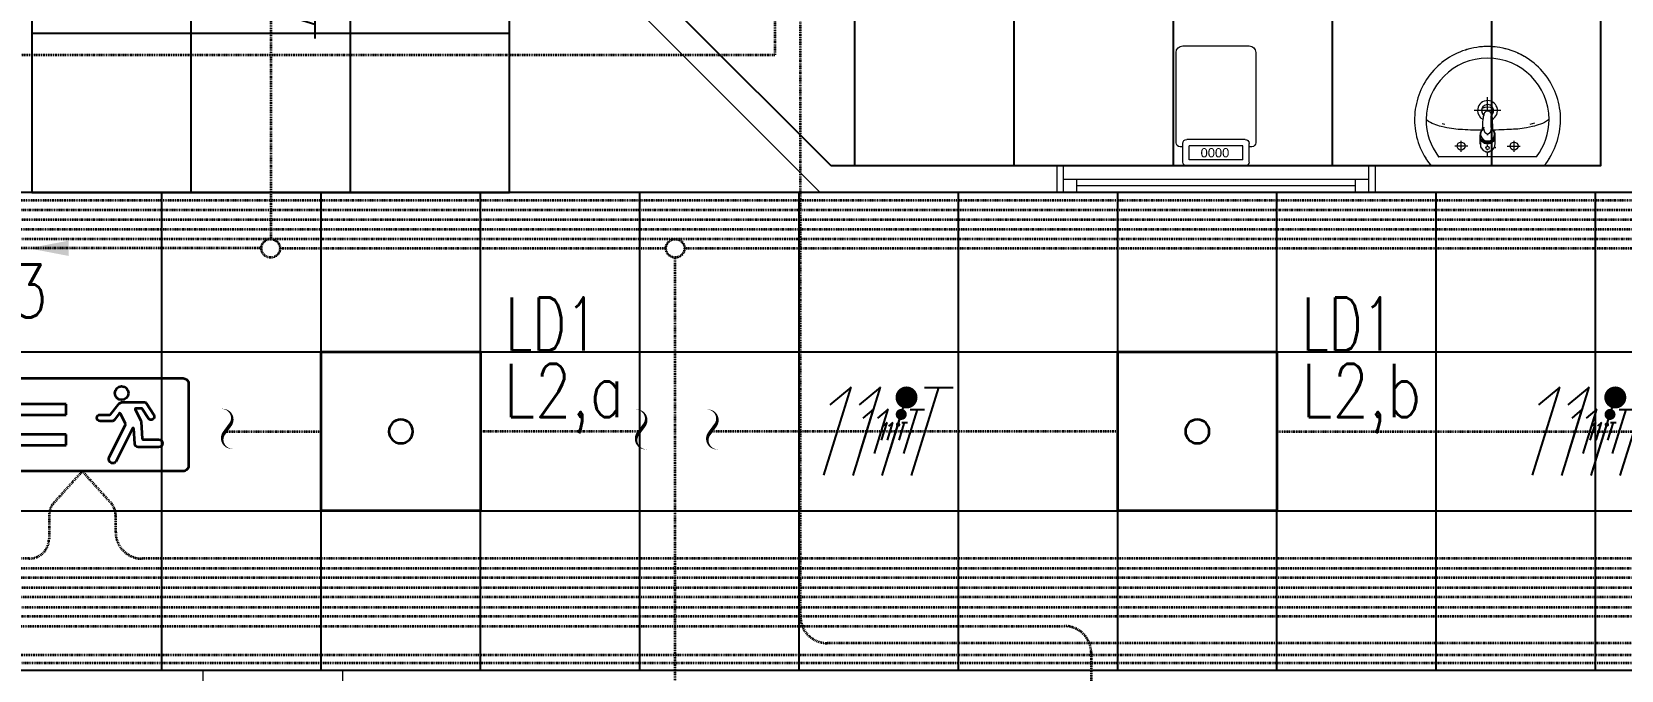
# Model space of a CAD drawing. Extents: x -12260 to 184725, y -29287 to 19916.
# Drawn here: x 13206 to 19193, y -2710 to -304 of the extents above; entities that cross this region are included whole.
import ezdxf
from ezdxf.enums import TextEntityAlignment as Align

# ---------------------------------------------------------------- set-up
doc = ezdxf.new("R2010")
doc.units = 0
doc.header["$LTSCALE"] = 0.25
doc.linetypes.add('DASHDOT', pattern=[25.4, 12.7, -6.35, 0, -6.35])
for name, color, linetype, lineweight in [('01-First Floor-FUR$0$Aluminum', 251, 'Continuous', 5), ('01-First Floor-FUR$0$LOADING', 253, 'Continuous', 5), ('01-First Floor-FUR$0$P-SANR-FIXT', 6, 'Continuous', 18), ('01-First Floor-FUR$0$P-SANR-FIXT-1', 6, 'Continuous', 13), ('01-First Floor-FUR$0$Walls', 251, 'Continuous', 5), ('E-LITE-CIRC', 6, 'Continuous', 25), ('E-LITE-CIRC-NUMB', 6, 'Continuous', 25), ('E-LITE-CLNG', 150, 'Continuous', 35), ('E-LITE-CLNG-CNDT', 6, 'DASHDOT', 35), ('E-LITE-CLNG-CNDT @ 100', 6, 'DASHDOT', 35), ('E-LITE-CTRL', 6, 'Continuous', 25), ('E-LITE-EXIT-CLNG @ 100', 3, 'Continuous', 35), ('E-LITE-EXIT-CTRL', 6, 'Continuous', 25), ('E-LITE-EXIT-IDEN', 6, 'Continuous', 25), ('E-LITE-IDEN', 6, 'Continuous', 25), ('E-POWR-WIRE', 6, 'Continuous', 25), ('E-POWR-WIRE @ 100', 6, 'Continuous', 25), ('E-POWR-WIRE @ 20', 6, 'Continuous', 25), ('E-POWR-WIRE @ 50', 6, 'Continuous', 25)]:
    doc.layers.add(name, color=color, linetype=linetype, lineweight=lineweight)
doc.layers.add('01-First Floor-FUR$0$FALSE CEILING', color=251, linetype='Continuous')
doc.layers.add('E-LIGHTING CONDUIT', color=6, linetype='Continuous')
doc.styles.add('01-First Floor-FUR$0$Standard', font='arial.ttf')
doc.styles.add('DC_SIMPLEX', font='SIMPLEX.shx', dxfattribs={"width": 0.7})

# ---------------------------------------------------------------- blocks, each defined once
blk = doc.blocks.new('*U26')
at = {"color": 9}
for p, q in [((-0.603, -0.975), (-2.447, -0.975)), ((-0.603, -1.375), (-0.603, -0.975)), ((-2.447, -1.375), (-0.603, -1.375)), ((-0.603, -2.121), (-2.447, -2.121)), ((-0.603, -2.521), (-0.603, -2.121)), ((-2.447, -2.521), (-0.603, -2.521))]:
    blk.add_line(p, q, dxfattribs=at)
blk.add_lwpolyline([(3.8, -3.5), (-3.8, -3.5, -0.414214), (-4, -3.3), (-4, -0.2, -0.414214), (-3.8, 0), (3.8, 0, -0.414214), (4, -0.2), (4, -3.3, -0.414214)], format="xyb", close=True)
for points in [[(-2.447, -0.975), (-2.447, -0.738), (-3.021, -1.175), (-2.447, -1.612), (-2.447, -1.375)], [(-2.447, -2.121), (-2.447, -1.884), (-3.021, -2.321), (-2.447, -2.758), (-2.447, -2.521)]]:
    blk.add_lwpolyline(points, dxfattribs=at)
blk.add_lwpolyline([(2.489, -1.509), (2.259, -1.15, 0.255575), (2.236, -1.137), (2.012, -1.137, 0.558794), (1.989, -1.176), (2.2, -1.596, -0.100171), (2.213, -1.642), (2.257, -2.278, 0.394397), (2.283, -2.303), (2.874, -2.303, -1), (2.874, -2.598), (2.108, -2.598, -0.394397), (1.975, -2.473), (1.936, -1.897, 0.766279), (1.885, -1.887), (1.278, -3.118, -1), (1.014, -2.988), (1.63, -1.738, 0.235619), (1.63, -1.714), (1.437, -1.332, 0.5506), (1.392, -1.327), (1.206, -1.567, -0.231482), (1.111, -1.613), (0.667, -1.613, -1), (0.667, -1.372), (1.039, -1.372, 0.231482), (1.06, -1.362), (1.345, -0.996, -0.231482), (1.547, -0.897), (2.316, -0.897, -0.255575), (2.418, -0.952), (2.691, -1.379, -1)], format="xyb", close=True, dxfattribs=at)
blk.add_circle((1.481, -0.557), 0.257, dxfattribs=at)
at = {"layer": 'E-LITE-EXIT-CTRL', "style": 'DC_SIMPLEX', "width": 0.7, "flags": 8}
blk.add_attdef('CONTROL', (4.5, -6), '', height=2, rotation=360, dxfattribs=at)
at = {"layer": 'E-LITE-EXIT-IDEN', "style": 'DC_SIMPLEX', "width": 0.7, "flags": 8}
blk.add_attdef('TYPE', (4.5, 0.5), '', height=2, rotation=360, dxfattribs=at)
blk = doc.blocks.new('CD-CUT')
at = {"linetype": 'Continuous'}
blk.add_lwpolyline([(-30.4, 100, 0, 1.75, 0), (-13.9, 97.3, 1.75, 17.5, -0.545095), (15.4, 21.1, 17.5, 17.5, 0), (-15.4, -21.1, 17.5, 1.75, 0.545095), (13.9, -97.3, 1.75, 0, 0), (30.4, -100, 0, 0, 0)], format="xyseb", dxfattribs=at)
blk = doc.blocks.new('*U17')
blk.add_hatch(color=256).paths.add_polyline_path([(-0.287, 0), (0, -1.5), (0.287, 0)])
blk = doc.blocks.new('*U24')
blk.add_lwpolyline([(-300, 300), (-300, -300), (300, -300), (300, 300)], close=True)
blk.add_circle((0, 0), 45)
at = {"layer": 'E-LITE-CIRC-NUMB', "style": 'DC_SIMPLEX', "width": 0.7, "flags": 8}
blk.add_attdef('CIRCUIT', text='', height=200, rotation=0, dxfattribs=at).set_placement((-473.9, 300), align=Align.RIGHT)
at = {"layer": 'E-LITE-CTRL', "style": 'DC_SIMPLEX', "width": 0.7, "flags": 8}
blk.add_attdef('CONTROL', (1118.9, -935), '', height=200, rotation=360, dxfattribs=at)
at = {"layer": 'E-LITE-IDEN', "style": 'DC_SIMPLEX', "width": 0.7, "flags": 8}
blk.add_attdef('TYPE', (460.4, 457.6), '', height=200, rotation=360, dxfattribs=at)
blk = doc.blocks.new('*U288')
blk.add_lwpolyline([(-300, 300), (-300, -300), (300, -300), (300, 300)], close=True)
blk.add_circle((0, 0), 45)
at = {"layer": 'E-LITE-CIRC-NUMB', "style": 'DC_SIMPLEX', "width": 0.7, "flags": 8}
blk.add_attdef('CIRCUIT', text='', height=200, rotation=0, dxfattribs=at).set_placement((-473.9, 300), align=Align.RIGHT)
at = {"layer": 'E-LITE-CTRL', "style": 'DC_SIMPLEX', "width": 0.7, "flags": 8}
blk.add_attdef('CONTROL', (1118.9, -935), '', height=200, rotation=360, dxfattribs=at)
at = {"layer": 'E-LITE-IDEN', "style": 'DC_SIMPLEX', "width": 0.7, "flags": 8}
blk.add_attdef('TYPE', (460.4, 457.6), '', height=200, rotation=360, dxfattribs=at)
blk = doc.blocks.new('*U41')
for p, q in [((-2.719, -1.655), (-1.689, 1.665)), ((-1.689, 1.665), (-2.491, 1.006)), ((-1.617, -1.658), (-0.587, 1.663)), ((-0.587, 1.663), (-1.389, 1.004)), ((-0.515, -1.66), (0.515, 1.66)), ((0.587, -1.663), (1.617, 1.658)), ((1.078, 1.659), (2.157, 1.657))]:
    blk.add_line(p, q)
at = {"const_width": 0.414}
blk.add_lwpolyline([(0.19, 1.278, 1), (0.604, 1.277, 1)], format="xyb", close=True, dxfattribs=at)
blk = doc.blocks.new('*U696')
at = {"layer": 'E-POWR-WIRE @ 100', "xscale": 100, "yscale": 100, "zscale": 100}
blk.add_blockref('*U41', (16461.2, -1810, 0), dxfattribs=at)
at = {"layer": 'E-POWR-WIRE @ 20', "xscale": 20, "yscale": 20, "zscale": 20}
blk.add_blockref('*U41', (16461.2, -1810, 0), dxfattribs=at)
at = {"layer": 'E-POWR-WIRE @ 50', "xscale": 50, "yscale": 50, "zscale": 50}
blk.add_blockref('*U41', (16461.2, -1810, 0), dxfattribs=at)
blk = doc.blocks.new('*U697')
at = {"layer": 'E-POWR-WIRE @ 100', "xscale": 100, "yscale": 100, "zscale": 100}
blk.add_blockref('*U41', (19131, -1810, 0), dxfattribs=at)
at = {"layer": 'E-POWR-WIRE @ 20', "xscale": 20, "yscale": 20, "zscale": 20}
blk.add_blockref('*U41', (19131, -1810, 0), dxfattribs=at)
at = {"layer": 'E-POWR-WIRE @ 50', "xscale": 50, "yscale": 50, "zscale": 50}
blk.add_blockref('*U41', (19131, -1810, 0), dxfattribs=at)
blk = doc.blocks.new('*U42')
for p, q in [((-1.655, 2.719), (1.665, 1.689)), ((1.665, 1.689), (1.006, 2.491)), ((-1.658, 1.617), (1.663, 0.587)), ((1.663, 0.587), (1.004, 1.389)), ((-1.66, 0.515), (1.66, -0.515)), ((-1.663, -0.587), (1.658, -1.617)), ((1.659, -1.078), (1.657, -2.157))]:
    blk.add_line(p, q)
at = {"const_width": 0.414}
blk.add_lwpolyline([(1.278, -0.19, 1), (1.277, -0.604, 1)], format="xyb", close=True, dxfattribs=at)
blk = doc.blocks.new('*U707')
at = {"layer": 'E-POWR-WIRE @ 100', "xscale": 100, "yscale": 100, "zscale": 100}
blk.add_blockref('*U42', (14106, -113.3), dxfattribs=at)
at = {"layer": 'E-POWR-WIRE @ 20', "xscale": 20, "yscale": 20, "zscale": 20}
blk.add_blockref('*U42', (14106, -113.3), dxfattribs=at)
at = {"layer": 'E-POWR-WIRE @ 50', "xscale": 50, "yscale": 50, "zscale": 50}
blk.add_blockref('*U42', (14106, -113.3), dxfattribs=at)
blk = doc.blocks.new('01-First Floor-FUR$0$FP_138-161_A_00_GFL_-0_080_Einreichung_Grundrisse_100')
at = {"layer": '01-First Floor-FUR$0$P-SANR-FIXT'}
blk.add_line((-0.0044, -0.0019), (-0.0045, -0.0021), dxfattribs=at)
at = {"layer": '01-First Floor-FUR$0$P-SANR-FIXT', "flags": 128}
blk.add_lwpolyline([(-0.0057, -0.0037), (-0.0058, -0.0039), (-0.006, -0.004)], dxfattribs=at)
blk = doc.blocks.new('01-First Floor-FUR$0$FP_139-161_A_00_GFL_-0_080_Einreichung_Grundrisse_100')
at = {"layer": '01-First Floor-FUR$0$P-SANR-FIXT'}
blk.add_line((0.0045, -0.0022), (0.0044, -0.002), dxfattribs=at)
at = {"layer": '01-First Floor-FUR$0$P-SANR-FIXT', "flags": 128}
blk.add_lwpolyline([(0.006, -0.004), (0.0059, -0.0039), (0.0057, -0.0038)], dxfattribs=at)
blk = doc.blocks.new('01-First Floor-FUR$0$IS_Ceraplus_B8204_BIM_BG _1_ - B8204AA - CERAPLUS single lever basin mixer with pop-up waste-V137-161_A_00_GFL_-0_080_Einreichung_Grundrisse_100')
at = {"layer": '01-First Floor-FUR$0$P-SANR-FIXT-1'}
h = blk.add_hatch(dxfattribs=at)
h.set_pattern_fill('FP_26', color=256, style=0, pattern_type=2)
h.set_pattern_definition([(225, (0.009, 0), (0.010607, -0.010607), []), (315, (0.009, 0), (0.010607, 0.010607), [])])
h.paths.add_polyline_path([(0.0056, -0.002), (0.0058, -0.0024), (0.0058, -0.0021)])
h.paths.add_polyline_path([(0.007, -0.0039), (0.0088, -0.0045), (0.0084, -0.0043)])
at = {"layer": '01-First Floor-FUR$0$LOADING'}
for p, q in [((-0.028, 0), (-0.028, -0.0281)), ((-0.0274, -0.0337), (-0.0271, -0.0392)), ((-0.0262, -0.0282), (-0.0263, -0.0287)), ((-0.0137, -0.0512), (-0.0129, -0.0517)), ((0.0124, -0.052), (0.0133, -0.0515)), ((0.0185, -0.0618), (0.019, -0.0539)), ((0.019, -0.0539), (0.0188, -0.0561)), ((0.0263, -0.0287), (0.0262, -0.0282)), ((0.0262, -0.0293), (0.0263, -0.0287)), ((0.0271, -0.0392), (0.0274, -0.0337)), ((0.028, -0.0281), (0.028, 0)), ((0.014, -0.0647), (0.0133, -0.1077))]:
    blk.add_line(p, q, dxfattribs=at)
at = {"layer": '01-First Floor-FUR$0$LOADING', "flags": 128}
for points in [[(-0.0272, -0.0069), (-0.0266, 0.009), (-0.0165, 0.0236), (0, 0.0291)], [(0.0272, -0.0069), (0.0266, 0.009), (0.0165, 0.0236), (0, 0.0291)], [(-0.0271, -0.0393), (-0.027, -0.0403), (-0.0269, -0.0414), (-0.0267, -0.0424), (-0.0265, -0.0434), (-0.0262, -0.0444), (-0.0259, -0.0454), (-0.0255, -0.0464), (-0.0252, -0.0474), (-0.0247, -0.0484), (-0.0243, -0.0493), (-0.0238, -0.0502), (-0.0232, -0.0511), (-0.0226, -0.052), (-0.022, -0.0529), (-0.0214, -0.0537), (-0.0207, -0.0545), (-0.0199, -0.0553), (-0.0192, -0.0561), (-0.0184, -0.0568), (-0.0176, -0.0575), (-0.0173, -0.0577)], [(-0.0176, -0.0568), (-0.0224, -0.0513), (-0.0254, -0.0448), (-0.0264, -0.0376), (-0.0253, -0.0305), (-0.0222, -0.024), (-0.0172, -0.0186), (-0.0109, -0.0147), (-0.0037, -0.0127), (0.0037, -0.0127), (0.0109, -0.0147), (0.0172, -0.0186), (0.0222, -0.024), (0.0253, -0.0305), (0.0264, -0.0376), (0.0254, -0.0448), (0.0224, -0.0513), (0.0176, -0.0568)], [(-0.019, -0.0539), (-0.0185, -0.0615), (-0.0185, -0.0618)], [(-0.0162, -0.0579), (-0.0156, -0.058), (-0.0151, -0.0581), (-0.0146, -0.0583), (-0.0142, -0.0586), (-0.0139, -0.0588), (-0.0138, -0.0591)], [(-0.0138, -0.0591), (-0.0139, -0.0612), (-0.014, -0.0633)], [(0.0138, -0.0591), (0.0139, -0.0588), (0.0142, -0.0586), (0.0146, -0.0583), (0.0151, -0.0581), (0.0156, -0.058), (0.0162, -0.0579)], [(0.014, -0.0633), (0.0139, -0.0612), (0.0138, -0.0591)], [(0.0171, -0.0578), (0.0174, -0.0575), (0.0176, -0.0568)], [(0.0173, -0.0577), (0.0181, -0.057), (0.0189, -0.0563), (0.0197, -0.0556), (0.0204, -0.0548), (0.0211, -0.054), (0.0218, -0.0532), (0.0224, -0.0523), (0.023, -0.0514), (0.0236, -0.0505), (0.0241, -0.0496), (0.0246, -0.0487), (0.025, -0.0477), (0.0254, -0.0467), (0.0258, -0.0458), (0.0261, -0.0448), (0.0264, -0.0437), (0.0266, -0.0427), (0.0268, -0.0417), (0.027, -0.0407), (0.0271, -0.0396), (0.0271, -0.0393)], [(-0.0181, -0.0728), (-0.0177, -0.083), (-0.0172, -0.0938)], [(-0.0129, -0.1142), (-0.0124, -0.1161), (-0.0118, -0.1179), (-0.0109, -0.1197), (-0.0098, -0.1214), (-0.0084, -0.123), (-0.0067, -0.1244), (-0.0047, -0.1255), (-0.0025, -0.1263), (0, -0.1266)], [(0, -0.1266), (0.0025, -0.1263), (0.0047, -0.1255), (0.0067, -0.1244), (0.0084, -0.123), (0.0098, -0.1214), (0.0109, -0.1197), (0.0118, -0.1179), (0.0124, -0.1161), (0.0129, -0.1142)], [(0.0172, -0.0938), (0.0177, -0.083), (0.0181, -0.0728)], [(0.0184, -0.0651), (0.0184, -0.0652), (0.0184, -0.0652), (0.0184, -0.0652), (0.0184, -0.0654), (0.0184, -0.0655)]]:
    blk.add_lwpolyline(points, dxfattribs=at)
at = {"layer": '01-First Floor-FUR$0$LOADING'}
for centre, radius, start, end in [((0, 0.0135), 0.00603, 0, 180), ((0, 0.0135), 0.00603, 180, 0), ((-0.009, 0), 0.005, 300, 315), ((0.009, 0), 0.005, 225, 240)]:
    blk.add_arc(centre, radius, start, end, dxfattribs=at)
for centre, major_axis, start_param, end_param in [((0, -0.0281), (-0.028, 0), 4.712389, 6.47291), ((0, -0.0321), (0.0275, 0), 3.141823, 3.202701), ((0, -0.0321), (0.0275, 0), 3.239313, 3.439417), ((0, -0.0281), (0.028, 0), 3.371221, 3.483334), ((0, -0.0287), (0.0267, 0), 1.570796, 3.036556), ((0, -0.0287), (0.0263, 0), 2.625648, 2.791756), ((0, -0.0287), (-0.0263, 0), 4.712389, 5.759587), ((0, -0.0312), (0.0248, 0), 4.111947, 4.191073), ((0, -0.0281), (0.028, 0), 4.202431, 4.259552), ((0, -0.0287), (0.0263, 0), 4.169225, 4.2325), ((0, -0.0281), (0.028, 0), 6.093357, 7.853982), ((0, -0.0287), (0.0267, 0), 0.105099, 1.570796), ((0, -0.0287), (0.0262, 0), 0.523599, 1.570796), ((0, -0.0281), (0.028, 0), 5.172057, 5.222265), ((0, -0.0287), (0.0262, 0), 0.349919, 0.515945), ((0, -0.0287), (0.0267, 0), 6.059374, 6.108652), ((0, -0.0321), (0.0275, 0), 5.985527, 6.185455), ((0, -0.0281), (0.028, 0), 5.94107, 6.05344), ((0, -0.0321), (0.0275, 0), 6.222066, 6.282955)]:
    blk.add_ellipse(centre, major_axis=major_axis, ratio=0.961262, start_param=start_param, end_param=end_param, dxfattribs=at)
for points, knots in [([(-0.0215, -0.0162), (-0.0216, -0.0163), (-0.0219, -0.0167), (-0.0227, -0.0177), (-0.0238, -0.0192), (-0.0249, -0.0211), (-0.0258, -0.0231), (-0.0266, -0.0253), (-0.0273, -0.0282), (-0.0275, -0.0305), (-0.0275, -0.0321)], [0.7859035, 0.7859035, 0.7859035, 0.7859035, 0.7916667, 0.8055556, 0.8333333, 0.8611111, 0.8888889, 0.9166667, 0.9444444, 1, 1, 1, 1]), ([(0.021, -0.0157), (0.0208, -0.0154), (0.0203, -0.0149), (0.0192, -0.0139), (0.0177, -0.0127), (0.0161, -0.0117), (0.0148, -0.0109), (0.0138, -0.0104), (0.0127, -0.0099), (0.0113, -0.0093), (0.0087, -0.0084), (0.0048, -0.0075), (0, -0.0071), (-0.0048, -0.0075), (-0.0087, -0.0084), (-0.0113, -0.0093), (-0.0127, -0.0099), (-0.0138, -0.0104), (-0.0148, -0.0109), (-0.0161, -0.0117), (-0.0177, -0.0127), (-0.0191, -0.0139), (-0.0202, -0.0149), (-0.0208, -0.0154), (-0.021, -0.0157)], [0.2222222, 0.2222222, 0.2222222, 0.2222222, 0.2361111, 0.25, 0.2777778, 0.3055556, 0.3194444, 0.3333333, 0.3472222, 0.3611111, 0.3888889, 0.4444444, 0.5, 0.5555556, 0.6111111, 0.6388889, 0.6527778, 0.6666667, 0.6805556, 0.6944444, 0.7222222, 0.75, 0.7638889, 0.7777778, 0.7777778, 0.7777778, 0.7777778]), ([(-0.0188, -0.0538), (-0.0188, -0.0547), (-0.0186, -0.0582), (-0.0185, -0.0619), (-0.0184, -0.0646)], [0.6724021, 0.6724021, 0.6724021, 0.6724021, 0.75, 1, 1, 1, 1]), ([(-0.0162, -0.0579), (-0.0162, -0.0578), (-0.0163, -0.0578), (-0.0165, -0.0577), (-0.0166, -0.0575), (-0.0167, -0.0574), (-0.0169, -0.0573), (-0.017, -0.0572), (-0.0172, -0.0571), (-0.0173, -0.057), (-0.0175, -0.0569), (-0.0176, -0.0568)], [0, 0, 0, 0, 0.1, 0.2, 0.3, 0.4, 0.5, 0.6, 0.7, 0.8, 1, 1, 1, 1]), ([(-0.0148, -0.0587), (-0.015, -0.0586), (-0.0159, -0.0583), (-0.0167, -0.058), (-0.0172, -0.0578)], [0.8, 0.8, 0.8, 0.8, 0.85, 1, 1, 1, 1]), ([(0, -0.0378), (-0.0005, -0.038), (-0.0012, -0.0384), (-0.0021, -0.0389), (-0.0028, -0.0393), (-0.0035, -0.0397), (-0.0042, -0.04), (-0.0049, -0.0405), (-0.0055, -0.0409), (-0.0061, -0.0414), (-0.0067, -0.0419), (-0.0072, -0.0424), (-0.0078, -0.0429), (-0.0083, -0.0435), (-0.0088, -0.0441), (-0.0092, -0.0446), (-0.0096, -0.0452), (-0.01, -0.0459), (-0.0103, -0.0466), (-0.0105, -0.0472), (-0.0107, -0.0477), (-0.0108, -0.0481), (-0.0109, -0.0484), (-0.0111, -0.0489), (-0.0114, -0.0497), (-0.0118, -0.0509), (-0.0122, -0.0521), (-0.0124, -0.053), (-0.0126, -0.0537), (-0.0128, -0.0544), (-0.0129, -0.0552), (-0.0131, -0.0559), (-0.0132, -0.0566), (-0.0134, -0.0572), (-0.0136, -0.0581), (-0.0137, -0.0587), (-0.0138, -0.0591)], [0, 0, 0, 0, 0.055556, 0.083333, 0.111111, 0.138889, 0.166667, 0.194444, 0.222222, 0.25, 0.277778, 0.305556, 0.333333, 0.361111, 0.388889, 0.416667, 0.444444, 0.472222, 0.5, 0.527778, 0.541667, 0.555556, 0.569444, 0.583333, 0.611111, 0.666667, 0.722222, 0.75, 0.777778, 0.805556, 0.833333, 0.861111, 0.888889, 0.916667, 0.944444, 1, 1, 1, 1]), ([(0, -0.0357), (-0.0006, -0.0357), (-0.0013, -0.0357), (-0.002, -0.0357), (-0.0022, -0.0357)], [0, 0, 0, 0, 0.1, 0.1298359, 0.1298359, 0.1298359, 0.1298359]), ([(0.0022, -0.0357), (0.002, -0.0357), (0.0013, -0.0357), (0.0006, -0.0357), (0, -0.0357)], [0.8701578, 0.8701578, 0.8701578, 0.8701578, 0.9, 1, 1, 1, 1]), ([(0.0138, -0.0591), (0.0137, -0.0587), (0.0136, -0.0581), (0.0134, -0.0572), (0.0132, -0.0566), (0.0131, -0.0559), (0.0129, -0.0552), (0.0128, -0.0544), (0.0126, -0.0537), (0.0124, -0.053), (0.0122, -0.0521), (0.0118, -0.0509), (0.0114, -0.0497), (0.0111, -0.0489), (0.0109, -0.0484), (0.0108, -0.0481), (0.0107, -0.0477), (0.0105, -0.0472), (0.0103, -0.0466), (0.01, -0.0459), (0.0096, -0.0452), (0.0092, -0.0446), (0.0088, -0.0441), (0.0083, -0.0435), (0.0078, -0.0429), (0.0072, -0.0424), (0.0067, -0.0419), (0.0061, -0.0414), (0.0055, -0.0409), (0.0049, -0.0405), (0.0042, -0.04), (0.0035, -0.0397), (0.0028, -0.0393), (0.0021, -0.0389), (0.0012, -0.0384), (0.0005, -0.038), (0, -0.0378)], [0, 0, 0, 0, 0.055556, 0.083333, 0.111111, 0.138889, 0.166667, 0.194444, 0.222222, 0.25, 0.277778, 0.333333, 0.388889, 0.416667, 0.430556, 0.444444, 0.458333, 0.472222, 0.5, 0.527778, 0.555556, 0.583333, 0.611111, 0.638889, 0.666667, 0.694444, 0.722222, 0.75, 0.777778, 0.805556, 0.833333, 0.861111, 0.888889, 0.916667, 0.944444, 1, 1, 1, 1]), ([(0.0141, -0.0613), (0.0141, -0.0611), (0.0143, -0.0608), (0.0145, -0.0604), (0.0148, -0.06), (0.0151, -0.0596), (0.0153, -0.0594), (0.0155, -0.0592), (0.0156, -0.059), (0.0158, -0.0588), (0.016, -0.0587), (0.0163, -0.0585), (0.0165, -0.0583), (0.0166, -0.0582)], [0.3333333, 0.3333333, 0.3333333, 0.3333333, 0.4166667, 0.5, 0.5833333, 0.6666667, 0.7083333, 0.75, 0.7916667, 0.8333333, 0.875, 0.9166667, 1, 1, 1, 1]), ([(0.0176, -0.0568), (0.0175, -0.0569), (0.0173, -0.057), (0.0172, -0.0571), (0.017, -0.0572), (0.0169, -0.0573), (0.0167, -0.0574), (0.0166, -0.0575), (0.0165, -0.0577), (0.0163, -0.0578), (0.0162, -0.0578), (0.0162, -0.0579)], [0, 0, 0, 0, 0.2, 0.3, 0.4, 0.5, 0.6, 0.7, 0.8, 0.9, 1, 1, 1, 1]), ([(0.0184, -0.0646), (0.0185, -0.0619), (0.0186, -0.0582), (0.0188, -0.0547), (0.0188, -0.0538)], [0, 0, 0, 0, 0.25, 0.3275586, 0.3275586, 0.3275586, 0.3275586]), ([(0.0275, -0.0321), (0.0275, -0.0305), (0.0273, -0.0282), (0.0266, -0.0253), (0.0258, -0.0231), (0.0249, -0.0211), (0.0238, -0.0192), (0.0227, -0.0177), (0.0219, -0.0167), (0.0216, -0.0163), (0.0215, -0.0162)], [0, 0, 0, 0, 0.0555556, 0.0833333, 0.1111111, 0.1388889, 0.1666667, 0.1944444, 0.2083333, 0.2142181, 0.2142181, 0.2142181, 0.2142181]), ([(-0.0131, -0.1116), (-0.0132, -0.1115), (-0.0135, -0.1109), (-0.0141, -0.1099), (-0.0147, -0.1086), (-0.0153, -0.1072), (-0.0159, -0.1053), (-0.0167, -0.1021), (-0.0171, -0.0992), (-0.0171, -0.0973)], [0.4856715, 0.4856715, 0.4856715, 0.4856715, 0.5, 0.55, 0.6, 0.65, 0.7, 0.8, 1, 1, 1, 1]), ([(-0.0132, -0.1091), (-0.0132, -0.1096), (-0.0132, -0.1103), (-0.0132, -0.1111), (-0.0132, -0.1115), (-0.0132, -0.1118), (-0.0131, -0.1122), (-0.0131, -0.1125), (-0.0131, -0.1128), (-0.0131, -0.1131), (-0.013, -0.1134), (-0.013, -0.1138), (-0.0129, -0.1141), (-0.0129, -0.1142)], [0.2, 0.2, 0.2, 0.2, 0.4, 0.5, 0.55, 0.6, 0.65, 0.7, 0.75, 0.8, 0.85, 0.9, 1, 1, 1, 1]), ([(0.0129, -0.1142), (0.0129, -0.1141), (0.013, -0.1138), (0.013, -0.1134), (0.0131, -0.1131), (0.0131, -0.1128), (0.0131, -0.1125), (0.0131, -0.1122), (0.0132, -0.1118), (0.0132, -0.1115), (0.0132, -0.1111), (0.0132, -0.1103), (0.0132, -0.1096), (0.0132, -0.1091)], [0, 0, 0, 0, 0.1, 0.15, 0.2, 0.25, 0.3, 0.35, 0.4, 0.45, 0.5, 0.6, 0.8, 0.8, 0.8, 0.8]), ([(0.0131, -0.1116), (0.0133, -0.1113), (0.0137, -0.1106), (0.0142, -0.1096), (0.0147, -0.1084), (0.0153, -0.1072), (0.0159, -0.1053), (0.0167, -0.1021), (0.0171, -0.0992), (0.0171, -0.0973)], [-0.5143371, -0.5143371, -0.5143371, -0.5143371, -0.475, -0.4375, -0.4, -0.35, -0.3, -0.2, 0, 0, 0, 0])]:
    blk.add_open_spline(points, degree=3, knots=knots, dxfattribs=at)
for points in [[(-0.0172, -0.0578), (-0.0171, -0.0578), (-0.0169, -0.058), (-0.0167, -0.0581), (-0.0166, -0.0582)], [(-0.0162, -0.0579), (-0.0162, -0.0579), (-0.0164, -0.0581), (-0.0165, -0.0582), (-0.0166, -0.0583), (-0.0166, -0.0582), (-0.0166, -0.0582)], [(-0.0166, -0.0582), (-0.0163, -0.0585), (-0.0156, -0.059), (-0.0148, -0.0599), (-0.0142, -0.0609), (-0.0139, -0.0617), (-0.0138, -0.0621)], [(0.0172, -0.0578), (0.0168, -0.0579), (0.0158, -0.0583), (0.0147, -0.0587), (0.0141, -0.059)], [(0.0166, -0.0582), (0.0166, -0.0582), (0.0166, -0.0583), (0.0165, -0.0582), (0.0164, -0.0581), (0.0162, -0.0579), (0.0162, -0.0579)], [(0.0166, -0.0582), (0.0167, -0.0582), (0.0168, -0.0581), (0.0169, -0.058), (0.0169, -0.058)], [(0.0169, -0.058), (0.017, -0.0579), (0.0171, -0.0579), (0.0171, -0.0578)], [(-0.0184, -0.0646), (-0.0183, -0.0659), (-0.0182, -0.0684), (-0.0181, -0.0709), (-0.0181, -0.0721)], [(-0.0172, -0.0938), (-0.0172, -0.0944), (-0.0172, -0.0956), (-0.0171, -0.0967), (-0.0171, -0.0973)], [(-0.014, -0.0633), (-0.014, -0.0633), (-0.014, -0.0633), (-0.014, -0.0633)], [(-0.014, -0.0646), (-0.014, -0.0644), (-0.014, -0.064), (-0.014, -0.0635), (-0.014, -0.0633)], [(0.014, -0.0633), (0.014, -0.0633), (0.014, -0.0633), (0.014, -0.0633)], [(0.014, -0.0633), (0.014, -0.0635), (0.014, -0.064), (0.014, -0.0644), (0.014, -0.0647)], [(0.0171, -0.0973), (0.0171, -0.0967), (0.0172, -0.0956), (0.0172, -0.0944), (0.0172, -0.0938)], [(0.0181, -0.0721), (0.0181, -0.0709), (0.0182, -0.0684), (0.0183, -0.0659), (0.0184, -0.0646)]]:
    blk.add_open_spline(points, degree=3, dxfattribs=at)
for name in ['01-First Floor-FUR$0$FP_138-161_A_00_GFL_-0_080_Einreichung_Grundrisse_100', '01-First Floor-FUR$0$FP_139-161_A_00_GFL_-0_080_Einreichung_Grundrisse_100']:
    blk.add_blockref(name, (0, 0), dxfattribs=at)
blk = doc.blocks.new('01-First Floor-FUR$0$_100_WB_KER_REN_55x45x18 - _100_WB_KER_REN_55x45x18-V63-161_A_00_GFL_-0_080_Einreichung_Grundrisse_100')
at = {"layer": '01-First Floor-FUR$0$LOADING'}
for p, q in [((-0.2075, 0.225), (-0.2075, 0.2227)), ((0.2074, 0.225), (-0.2074, 0.225)), ((-0.1855, 0.1899), (0.1855, 0.1899)), ((0, 0.1899), (0, 0.1724)), ((0.2075, 0.2227), (0.2075, 0.225)), ((-0.0744, 0.15), (-0.1234, 0.15)), ((-0.1, 0.172), (-0.1, 0.1303)), ((-0.0259, 0.155), (-0.0315, 0.155)), ((0, 0.1656), (0, 0.1628)), ((0, 0.1509), (0, 0.1454)), ((0, 0.1422), (0, 0.1399)), ((0.026, 0.155), (0.0248, 0.155)), ((0.0744, 0.15), (0.1234, 0.15)), ((0.1, 0.172), (0.1, 0.1303)), ((-0.1763, 0.0637), (-0.1598, 0.0692)), ((0.1605, 0.0691), (0.1707, 0.0656)), ((-0.05, 0.0161), (0.05, 0.0161)), ((0, 0.0168), (0, -0.0348))]:
    blk.add_line(p, q, dxfattribs=at)
at = {"layer": '01-First Floor-FUR$0$LOADING', "flags": 128}
for points in [[(-0.2121, 0.225), (-0.219, 0.2164), (-0.2254, 0.2075), (-0.2316, 0.1983), (-0.2373, 0.189), (-0.2427, 0.1794), (-0.2476, 0.1696), (-0.2522, 0.1596), (-0.2564, 0.1494), (-0.2602, 0.1391), (-0.2635, 0.1286), (-0.2665, 0.118), (-0.269, 0.1073), (-0.271, 0.0965), (-0.2727, 0.0856), (-0.2739, 0.0747), (-0.2747, 0.0637), (-0.275, 0.0527), (-0.275, 0.05)], [(0.275, 0.05), (0.2748, 0.061), (0.2741, 0.072), (0.273, 0.0829), (0.2715, 0.0938), (0.2695, 0.1046), (0.2671, 0.1154), (0.2643, 0.126), (0.261, 0.1365), (0.2574, 0.1469), (0.2533, 0.1571), (0.2488, 0.1671), (0.2439, 0.177), (0.2387, 0.1866), (0.233, 0.1961), (0.227, 0.2053), (0.2206, 0.2142), (0.2138, 0.2229), (0.2121, 0.225)], [(-0.275, 0.05), (-0.2748, 0.039), (-0.2741, 0.028), (-0.273, 0.0171), (-0.2715, 0.0062), (-0.2695, -0.0046), (-0.2671, -0.0154), (-0.2643, -0.026), (-0.261, -0.0365), (-0.2574, -0.0469), (-0.2533, -0.0571), (-0.2488, -0.0671), (-0.2439, -0.077), (-0.2387, -0.0866), (-0.233, -0.0961), (-0.227, -0.1053), (-0.2206, -0.1142), (-0.2138, -0.1229), (-0.2067, -0.1313), (-0.1993, -0.1395), (-0.1916, -0.1473), (-0.1836, -0.1548), (-0.1752, -0.162), (-0.1666, -0.1688), (-0.1577, -0.1753), (-0.1486, -0.1814), (-0.1392, -0.1872), (-0.1296, -0.1925), (-0.1198, -0.1975), (-0.1098, -0.2021), (-0.0996, -0.2063), (-0.0893, -0.2101), (-0.0788, -0.2135), (-0.0682, -0.2164), (-0.0575, -0.2189), (-0.0467, -0.221), (-0.0359, -0.2227), (-0.0249, -0.2239), (-0.014, -0.2246), (-0.003, -0.225), (0.008, -0.2249), (0.019, -0.2243), (0.03, -0.2234), (0.0409, -0.2219), (0.0517, -0.2201), (0.0625, -0.2178), (0.0731, -0.2151), (0.0837, -0.212), (0.0941, -0.2084), (0.1043, -0.2044), (0.1144, -0.2001), (0.1243, -0.1953), (0.1341, -0.1901), (0.1436, -0.1846), (0.1528, -0.1786), (0.1618, -0.1723), (0.1706, -0.1657), (0.1791, -0.1587), (0.1873, -0.1514), (0.1952, -0.1437), (0.2028, -0.1358), (0.21, -0.1275), (0.217, -0.119), (0.2236, -0.1101), (0.2298, -0.1011), (0.2356, -0.0918), (0.2411, -0.0822), (0.2462, -0.0725), (0.2509, -0.0625), (0.2552, -0.0524), (0.2591, -0.0421), (0.2626, -0.0317), (0.2656, -0.0211), (0.2683, -0.0104), (0.2705, 0.0003), (0.2722, 0.0112), (0.2736, 0.0221), (0.2745, 0.0331), (0.2749, 0.0441), (0.275, 0.05)]]:
    blk.add_lwpolyline(points, dxfattribs=at)
at = {"layer": '01-First Floor-FUR$0$LOADING'}
for centre in [(-0.1, 0.15), (0.1, 0.15)]:
    blk.add_circle(centre, 0.015, dxfattribs=at)
for centre, radius, start, end in [((0, 0.05), 0.275, 145.93243, 150.3591), ((0, 0.05), 0.2315, 142.82093, 180), ((0, 0.05), 0.275, 140.4788, 141.23806), ((0, 0.05), 0.2315, 0, 37.17907), ((0, 0.05), 0.275, 38.76194, 39.5212), ((0, 0.05), 0.275, 29.6409, 34.06757), ((0, 0.155), 0.0175, 54.08995, 125.91005), ((0, 0.155), 0.0175, 251.94632, 258.23461), ((0, 0.155), 0.0175, 68.869, 83.8798), ((0, 0.05), 0.275, 180, 183.62252), ((0, 0.05), 0.2315, 180, 0), ((0, 0.0161), 0.0375, 117.13046, 0), ((0, 0.0161), 0.0225, 129.50249, 0), ((0, 0.0161), 0.0225, 180, 193.3417), ((0, 0.0161), 0.0225, 197.04659, 201.50796), ((0, 0.0161), 0.0225, 156.72498, 162.01336), ((0, 0.05), 0.047, 243.44331, 296.55669), ((0, 0.0161), 0.0225, 138.08082, 143.39393), ((0, 0.0161), 0.0225, 0, 51.42857), ((0, 0.0161), 0.0225, 36.61605, 41.92646), ((0, 0.0161), 0.0375, 0, 61.41458), ((0, 0.0161), 0.0225, 17.98869, 23.27602), ((0, 0.0161), 0.0225, 338.49204, 342.95341), ((0, 0.0161), 0.0225, 346.6583, 0), ((0, 0.05), 0.275, 307.66888, 312), ((0, 0.05), 0.275, 240, 245.65889), ((0, 0.05), 0.275, 252, 257.5535), ((0, 0.05), 0.275, 264, 276), ((0, 0.05), 0.275, 282.92407, 288)]:
    blk.add_arc(centre, radius, start, end, dxfattribs=at)
for points, knots in [([(-0.2074, 0.225), (-0.2078, 0.225), (-0.2086, 0.225), (-0.2095, 0.225), (-0.2102, 0.225), (-0.2106, 0.225), (-0.2109, 0.225), (-0.2111, 0.225), (-0.2114, 0.225), (-0.2116, 0.225), (-0.2118, 0.225), (-0.2119, 0.225), (-0.2119, 0.225)], [-1, -1, -1, -1, -0.8333333, -0.6666667, -0.5833333, -0.5, -0.4583333, -0.4166667, -0.3333333, -0.2916667, -0.25, -0.1666667, -0.1666667, -0.1666667, -0.1666667]), ([(0.2119, 0.225), (0.2119, 0.225), (0.2118, 0.225), (0.2116, 0.225), (0.2114, 0.225), (0.2111, 0.225), (0.2109, 0.225), (0.2106, 0.225), (0.2102, 0.225), (0.2095, 0.225), (0.2086, 0.225), (0.2078, 0.225), (0.2074, 0.225)], [-0.8333333, -0.8333333, -0.8333333, -0.8333333, -0.75, -0.7083333, -0.6666667, -0.5833333, -0.5416667, -0.5, -0.4166667, -0.3333333, -0.1666667, 0, 0, 0, 0]), ([(-0.0037, 0.1721), (-0.0046, 0.1719), (-0.0064, 0.1714), (-0.0081, 0.1705), (-0.009, 0.17)], [0.5653198, 0.5653198, 0.5653198, 0.5653198, 0.6111111, 0.6666667, 0.6666667, 0.6666667, 0.6666667]), ([(0.009, 0.17), (0.0086, 0.1703), (0.0077, 0.1708), (0.0059, 0.1715), (0.0046, 0.1719), (0.0037, 0.1721)], [0.3333333, 0.3333333, 0.3333333, 0.3333333, 0.3611111, 0.3888889, 0.4346482, 0.4346482, 0.4346482, 0.4346482]), ([(-0.2294, 0.0509), (-0.2103, 0.066), (-0.1431, 0.0839), (-0.1084, 0.0863), (-0.0496, 0.0893), (-0.0206, 0.0899)], [0.0392191, 0.0392191, 0.0392191, 0.0392191, 0.1715289, 0.4228457, 0.6475389, 0.6475389, 0.6475389, 0.6475389]), ([(0.0209, 0.0903), (0.0512, 0.0901), (0.1113, 0.0879), (0.1514, 0.0828), (0.2115, 0.0665), (0.2292, 0.052)], [0.7533082, 0.7533082, 0.7533082, 0.7533082, 0.9865548, 1.235629, 1.3638988, 1.3638988, 1.3638988, 1.3638988]), ([(-0.0141, 0.0337), (-0.0162, 0.0319), (-0.0207, 0.0267), (-0.0225, 0.02), (-0.0225, 0.0161)], [0.7144203, 0.7144203, 0.7144203, 0.7144203, 0.8333333, 1, 1, 1, 1]), ([(0.0225, 0.0161), (0.0225, 0.0187), (0.0216, 0.0239), (0.0182, 0.0298), (0.0152, 0.0327), (0.0141, 0.0337)], [0, 0, 0, 0, 0.1111111, 0.2222222, 0.285568, 0.285568, 0.285568, 0.285568])]:
    blk.add_open_spline(points, degree=3, knots=knots, dxfattribs=at)
for points in [[(-0.2075, 0.2227), (-0.2075, 0.2231), (-0.2075, 0.2235), (-0.2075, 0.2239)], [(-0.1852, 0.1899), (-0.1853, 0.1899), (-0.1854, 0.1899), (-0.1855, 0.1899)], [(0.1855, 0.1899), (0.1854, 0.1899), (0.1853, 0.1899), (0.1852, 0.1899)], [(0.2075, 0.2239), (0.2075, 0.2235), (0.2075, 0.2231), (0.2075, 0.2227)], [(-0.0009, 0.1725), (-0.0013, 0.1725), (-0.0018, 0.1724), (-0.0022, 0.1724)], [(0.0022, 0.1724), (0.0018, 0.1724), (0.0013, 0.1725), (0.0009, 0.1725)], [(-0.0225, 0.0161), (-0.0225, 0.0147), (-0.0222, 0.012), (-0.0215, 0.0093), (-0.021, 0.008)], [(0.021, 0.008), (0.0215, 0.0093), (0.0222, 0.012), (0.0225, 0.0147), (0.0225, 0.0161)]]:
    blk.add_open_spline(points, degree=3, dxfattribs=at)
at = {"layer": '01-First Floor-FUR$0$LOADING', "xscale": -1, "rotation": 5.088887490341627e-12}
blk.add_blockref('01-First Floor-FUR$0$IS_Ceraplus_B8204_BIM_BG _1_ - B8204AA - CERAPLUS single lever basin mixer with pop-up waste-V137-161_A_00_GFL_-0_080_Einreichung_Grundrisse_100', (0, 0.1434), dxfattribs=at)
blk = doc.blocks.new('01-First Floor-FUR$0$HF13461A-P')
at = {"layer": '01-First Floor-FUR$0$LOADING'}
for p, q in [((0.0229, 0.4353), (0.0229, 0.3653)), ((0.2579, 0.4503), (0.0379, 0.4503)), ((0.2493, 0.4266), (0.0466, 0.4266)), ((0.0466, 0.4266), (0.0466, 0.3739)), ((0.2493, 0.4266), (0.2493, 0.3739)), ((0.2729, 0.4353), (0.2729, 0.3653)), ((-0.0021, 0.3628), (-0.0021, 0.0228)), ((0.0229, 0.3778), (0.0129, 0.3778)), ((0.2493, 0.3739), (0.0466, 0.3739)), ((0.2829, 0.3778), (0.2729, 0.3778)), ((0.2979, 0.0228), (0.2979, 0.3628)), ((0.2579, 0.3503), (0.0379, 0.3503)), ((0.0229, -0.0022), (0.2729, -0.0022))]:
    blk.add_line(p, q, dxfattribs=at)
for centre, radius, start, end in [((0.0379, 0.4353), 0.015, 90, 180), ((0.2579, 0.4353), 0.015, 0, 90), ((0.0129, 0.3628), 0.015, 90, 180), ((0.0379, 0.3653), 0.015, 180, 270), ((0.2579, 0.3653), 0.015, 270, 0), ((0.2829, 0.3628), 0.015, 0, 90), ((0.0229, 0.0228), 0.025, 180, 270), ((0.2729, 0.0228), 0.025, 270, 0)]:
    blk.add_arc(centre, radius, start, end, dxfattribs=at)
at = {"layer": '01-First Floor-FUR$0$LOADING', "style": '01-First Floor-FUR$0$Standard'}
blk.add_text('0000', height=0.03477, dxfattribs=at).set_placement((0.0901, 0.3829))
blk = doc.blocks.new('01-First Floor-FUR$0$A$C37be4daf')
at = {"layer": '01-First Floor-FUR$0$Aluminum'}
for p, q in [((1416, 598.2), (216, 598.2)), ((241, 498.2), (241, 598.2)), ((1391, 548.2), (241, 548.2)), ((291, 548.2), (291, 598.2)), ((291, 573.2), (1341, 573.2)), ((1341, 548.2), (1341, 598.2)), ((1391, 498.2), (1391, 598.2)), ((1416, 498.2), (216, 498.2))]:
    blk.add_line(p, q, dxfattribs=at)
at = {"layer": '01-First Floor-FUR$0$Walls'}
for p, q in [((216, 498.2), (216, 598.2)), ((1416, 498.2), (1416, 598.2))]:
    blk.add_line(p, q, dxfattribs=at)
blk = doc.blocks.new('01-First Floor-FUR')
at = {"layer": '01-First Floor-FUR$0$Aluminum'}
for p, q in [((12675.9, -2710), (13875.9, -2710)), ((13850.9, -2710), (13850.9, -2810))]:
    blk.add_line(p, q, dxfattribs=at)
at = {"layer": '01-First Floor-FUR$0$FALSE CEILING', "linetype": 'Continuous'}
for p, q in [((13806, -910), (13806, 8610)), ((14406, -910), (14406, 8610)), ((16306, -810), (16306, 3190)), ((16906, -810), (16906, 3190)), ((17506, -810), (17506, 3190)), ((18106, -810), (18106, 3190)), ((18706, -810), (18706, 3190)), ((13206, -310), (15006, -310)), ((13696.4, -2710), (13696.4, -910)), ((14296.4, -2710), (14296.4, -910)), ((14896.4, -2710), (14896.4, -910)), ((15496.4, -2710), (15496.4, -910)), ((16096.4, -2710), (16096.4, -910)), ((16696.4, -2710), (16696.4, -910)), ((17296.4, -2710), (17296.4, -910)), ((17896.4, -2710), (17896.4, -910)), ((18496.4, -2710), (18496.4, -910)), ((19096.4, -2710), (19096.4, -910)), ((8296.4, -1510), (48976, -1510)), ((8296.4, -2110), (48976, -2110))]:
    blk.add_line(p, q, dxfattribs=at)
at = {"layer": '01-First Floor-FUR$0$FALSE CEILING'}
blk.add_lwpolyline([(13206, -910), (15006, -910), (15006, 8610), (13206, 8610)], close=True, dxfattribs=at)
for points in [[(16217.4, -810), (15106, 301.4), (15106, 3190), (19115.6, 3190), (19115.6, -810), (16217.4, -810)], [(48976, -910), (8296.4, -910), (8296.4, -2710), (48976, -2710), (48976, -910)]]:
    blk.add_lwpolyline(points, dxfattribs=at)
at = {"layer": '01-First Floor-FUR$0$Walls'}
for p, q in [((19115.6, -810), (19115.6, 3190)), ((15106, 301.4), (16217.4, -810)), ((15006, 260), (16176, -910)), ((19115.6, -810), (16217.4, -810)), ((23315.6, -910), (16176, -910)), ((5386, -2710), (14376, -2710)), ((13875.9, -2710), (14375.9, -2710)), ((13875.9, -2710), (14275.9, -2710)), ((14376, -2710), (14376, -6080))]:
    blk.add_line(p, q, dxfattribs=at)
at = {"rotation": 180}
blk.add_blockref('01-First Floor-FUR$0$A$C37be4daf', (18482.5, -311.8), dxfattribs=at)
at = {"layer": '01-First Floor-FUR$0$LOADING', "lineweight": 0, "xscale": -1000, "yscale": 1000, "zscale": 1000, "rotation": 180}
blk.add_blockref('01-First Floor-FUR$0$HF13461A-P', (17518.6, -359.7, -0.1), dxfattribs=at)
at = {"layer": '01-First Floor-FUR$0$LOADING', "xscale": 1000, "yscale": 1000, "zscale": 1000, "rotation": 180}
blk.add_blockref('01-First Floor-FUR$0$_100_WB_KER_REN_55x45x18 - _100_WB_KER_REN_55x45x18-V63-161_A_00_GFL_-0_080_Einreichung_Grundrisse_100', (18689.6, -585, -0.1), dxfattribs=at)

msp = doc.modelspace()

# ---------------------------------------------------------------- linework, layer by layer
at = {"layer": 'E-LITE-CLNG-CNDT', "elevation": 0}
for points in [[(7629.2, 2768.9), (7629.2, -2443.6, 0.414214), (7729.2, -2543.6), (17096.2, -2543.6, -0.414214), (17196.2, -2643.6), (17196.2, -3560)], [(23076, -3210), (23076, -2607.3, 0.414214), (22976, -2507.3), (7765.5, -2507.3, -0.414214), (7665.5, -2407.3), (7665.5, 2768.9)], [(7701.8, 2768.9), (7701.8, -2371, 0.414214), (7801.8, -2471), (28501, -2474.4, -0.414214), (28576, -2549.4), (28576, -3813.4)], [(32176, -3210), (32176, -2509.7, 0.414214), (32101, -2434.7), (7838.1, -2434.7, -0.414214), (7738.1, -2334.7), (7738.1, 2768.9)], [(7774.3, 2768.9), (7774.3, -2298.4, 0.414214), (7874.3, -2398.4), (35396.7, -2398.4, -0.414214), (35471.7, -2473.4), (35471.7, -5282.7, 0.24862), (35515.6, -5365.5), (35876, -5610)], [(41875.9, -3100.1), (41875.9, -2437.2, 0.414214), (41800.9, -2362.2), (7910.6, -2362.2, -0.414214), (7810.6, -2262.2), (7810.6, 2768.9)], [(7846.9, 2768.9), (7846.9, -2225.9, 0.414214), (7946.9, -2325.9), (48000.9, -2325.9, -0.414214), (48075.9, -2400.9), (48075.9, -3100.1)], [(7992, 2768.9), (7992, -983.9, 0.414214), (8092, -1083.9), (33816.7, -1083.9, -0.102422), (33856.4, -1092.2), (33921.3, -1120.2)], [(8028.3, 2768.9), (8028.3, -947.7, 0.414214), (8128.3, -1047.7), (42673.7, -1047.7, 0.413345), (42773.7, -947.9), (42775.9, -209.9)], [(8064.6, 2768.9), (8064.6, -911.4, 0.414214), (8164.6, -1011.4), (36175.8, -1011.4, 0.414214), (36275.8, -911.4), (36275.8, -209.9)], [(8100.9, 2768.9), (8100.9, -875.1, 0.414214), (8200.9, -975.1), (26615.6, -975.1, 0.414214), (26715.6, -875.1), (26715.6, 390)], [(8137.2, 2768.9), (8137.2, -838.8, 0.414214), (8237.2, -938.8), (22415.6, -938.8, 0.414214), (22515.6, -838.8), (22515.6, -210)]]:
    msp.add_lwpolyline(points, format="xyb", dxfattribs=at)
at = {"layer": 'E-LITE-CLNG-CNDT'}
for points in [[(14071, -1120.2), (8055.7, -1120.2, -0.414214), (7955.7, -1020.2), (7955.7, 2768.9)], [(15276, -4060), (15605.6, -3676.1, 0.179247), (15629.7, -3611), (15629.7, -1155.2)]]:
    msp.add_lwpolyline(points, format="xyb", dxfattribs=at)
at = {"layer": 'E-LITE-CLNG-CNDT', "color": 1}
for points in [[(9896.4, 390), (9896.4, -291.5, 0.414214), (9996.4, -391.5), (16006, -391.5), (16006, -210)], [(7036, -10), (7265.8, -10), (7265.8, -2552.3, 0.414214), (7365.8, -2652.3), (23744.6, -2652.3, -0.414214), (23844.6, -2752.3), (23844.6, -4225.8), (23902.6, -4243.6)], [(23903.5, -4191.5), (23903.5, -2707.8, 0.414214), (23803.5, -2607.8), (16201.5, -2607.8, -0.414214), (16101.5, -2507.8), (16101.5, -210)], [(7831, -4985), (7831, -2782.7, -0.414214), (7931, -2682.7), (23703.1, -2682.7, -0.414214), (23803.1, -2782.7), (23803.1, -4187.8, 0.301842), (23864.3, -4280), (23901.6, -4295.6)]]:
    msp.add_lwpolyline(points, format="xyb", dxfattribs=at)
at = {"layer": 'E-LITE-CLNG-CNDT'}
for points in [[(14106, 290), (14106, -1085.2)], [(14141, -1120.2), (15594.7, -1120.2)], [(15664.7, -1120.2), (24199.7, -1120.2)], [(15496, -1810), (14896.4, -1810)], [(17296.4, -1810), (15764.3, -1810)]]:
    msp.add_lwpolyline(points, dxfattribs=at)
at = {"layer": 'E-LITE-CLNG-CNDT', "elevation": 0}
for points in [[(13935.3, -1810), (14296.4, -1810)], [(17896.4, -1810), (20016, -1810)]]:
    msp.add_lwpolyline(points, dxfattribs=at)
at = {"layer": 'E-LITE-CLNG-CNDT', "color": 1, "elevation": 0}
for points in [[(13396.4, -1960), (13285.8, -2083.2, 0.161846), (13270.9, -2128.1), (13270.9, -2214.6, -0.414214), (13195.9, -2289.6), (8693.2, -2289.6, -0.414214), (8593.2, -2189.6), (8593.2, -2110)], [(20596.4, -2110), (20525, -2238.2, -0.272115), (20437.7, -2289.6), (13622, -2289.6, -0.414214), (13522, -2189.6), (13522, -2128.1, 0.161846), (13507.1, -2083.2), (13396.4, -1960)]]:
    msp.add_lwpolyline(points, format="xyb", dxfattribs=at)
at = {"layer": 'E-LITE-CLNG-CNDT'}
for centre in [(14106, -1120.2, 0), (15629.7, -1120.2, 0)]:
    msp.add_circle(centre, 35, dxfattribs=at)

# ---------------------------------------------------------------- block references
at = {"layer": 'E-LIGHTING CONDUIT', "xscale": 0.762, "yscale": 0.762, "zscale": 0.762}
for p in [(13942.2, -1800.5, 0), (15501.3, -1802.7, 0), (15769.6, -1802.7, 0)]:
    msp.add_blockref('CD-CUT', p, dxfattribs=at)
at = {"layer": 'E-LITE-CLNG'}
ref = msp.add_blockref('*U24', (14596.4, -1810), dxfattribs=dict(at, xscale=-1))
ref.add_attrib('TYPE', 'LD1', (14989.9, -1505.5), dxfattribs={"layer": 'E-LITE-IDEN', "height": 200, "rotation": 0, "style": 'DC_SIMPLEX', "width": 0.7, "flags": 8})
ref = msp.add_blockref('*U288', (17596.4, -1810), dxfattribs=dict(at, xscale=-1))
ref.add_attrib('TYPE', 'LD1', (17989.9, -1505.5), dxfattribs={"layer": 'E-LITE-IDEN', "height": 200, "rotation": 0, "style": 'DC_SIMPLEX', "width": 0.7, "flags": 8})
at = {"layer": 'E-LITE-CLNG-CNDT'}
msp.add_blockref('01-First Floor-FUR', (0, 0), dxfattribs=at)
at = {"layer": 'E-LITE-CLNG-CNDT @ 100', "xscale": 100, "yscale": 100, "zscale": 100, "rotation": 269.9999999999999}
msp.add_blockref('*U17', (13344.3, -1120.2), dxfattribs=at)
at = {"layer": 'E-LITE-EXIT-CLNG @ 100', "xscale": 100, "yscale": 100, "zscale": 100}
msp.add_blockref('*U26', (13396.4, -1610, 0), dxfattribs=at)
at = {"layer": 'E-POWR-WIRE'}
for name in ['*U707', '*U696', '*U697']:
    msp.add_blockref(name, (0, 0), dxfattribs=at)

# ---------------------------------------------------------------- texts
at = {"layer": 'E-LITE-CIRC', "style": 'DC_SIMPLEX', "width": 0.8}
for s, p in [('L3', (13012.2, -1380.9, 0)), ('L2,a', (14984.9, -1755.9, 0)), ('L2,b', (17988.6, -1755.9, 0))]:
    msp.add_text(s, height=200, rotation=0.00003, dxfattribs=at).set_placement(p)

doc.saveas('drawing.dxf')
